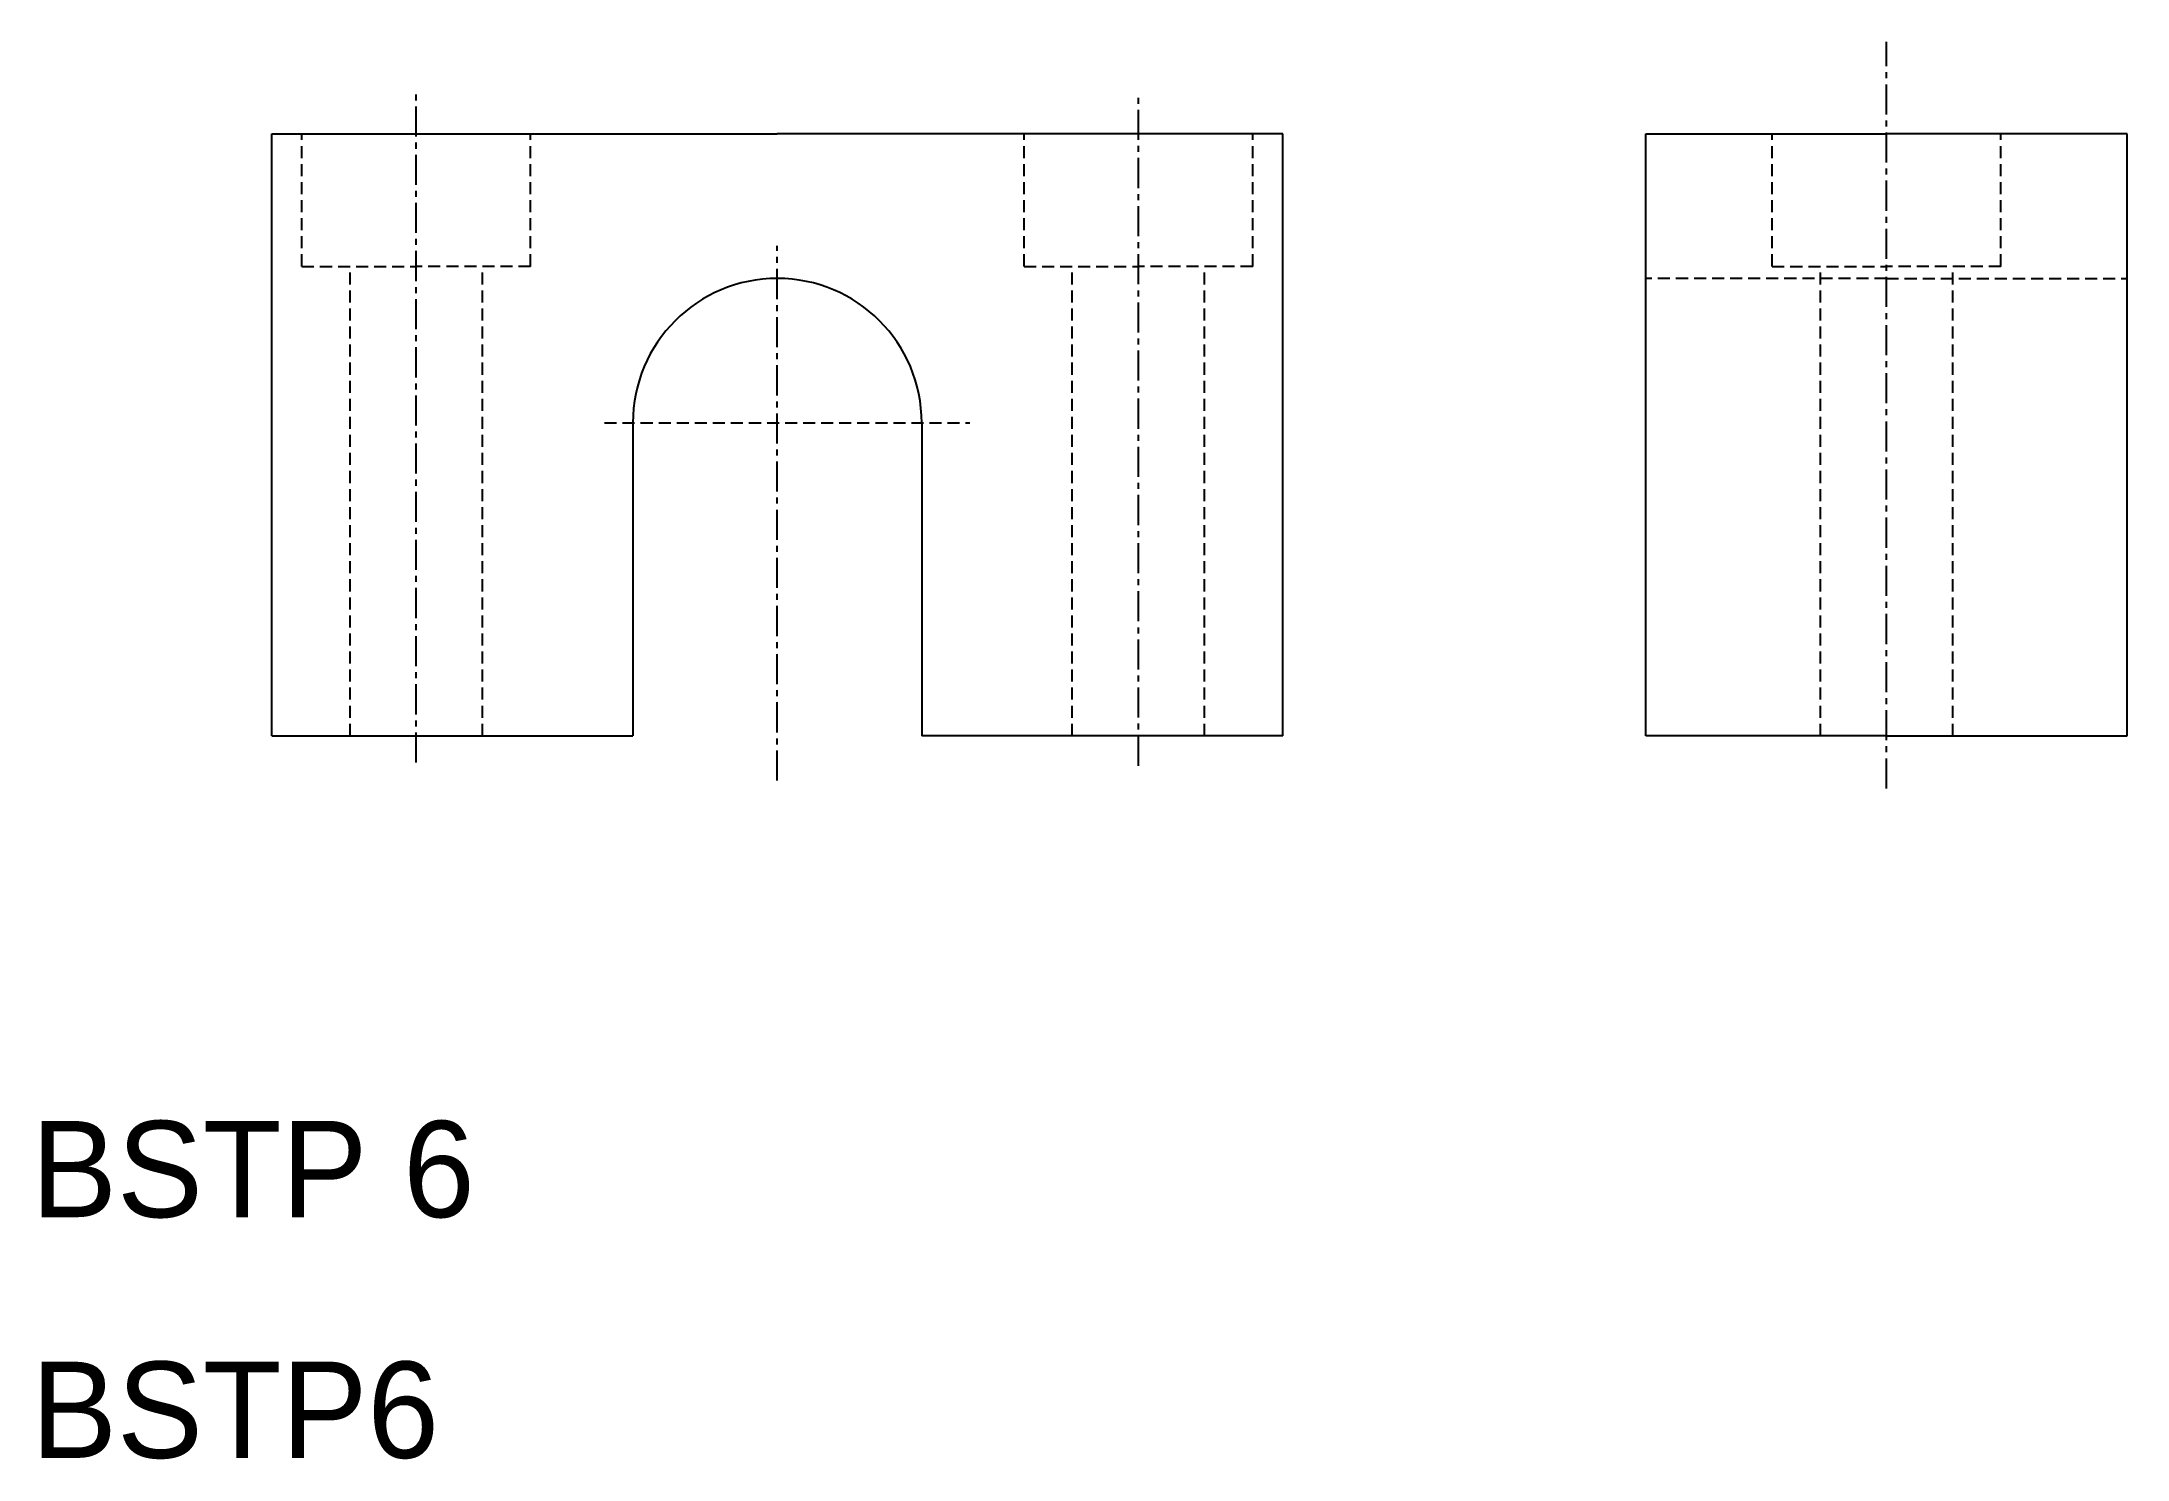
# Model space of a CAD drawing. Extents: x 10.4 to 97.1, y 9.9 to 68.8.
import ezdxf

# ---------------------------------------------------------------- set-up
doc = ezdxf.new("R2010")
doc.units = 0
doc.linetypes.add('CENTER', pattern=[2, 1.25, -0.25, 0.25, -0.25])
doc.linetypes.add('DASHED', pattern=[0.75, 0.5, -0.25])
doc.layers.get('0').update_dxf_attribs({"linetype": 'CONTINUOUS'})
doc.layers.add('CENTER', color=1, linetype='CENTER')

msp = doc.modelspace()

# ---------------------------------------------------------------- linework, layer by layer
at = {"color": 7, "linetype": 'CONTINUOUS'}
for p, q in [((20, 65), (41, 65)), ((62, 65), (41, 65)), ((77.087, 40), (77.087, 65)), ((77.087, 65), (87.087, 65)), ((97.087, 65), (87.087, 65)), ((97.087, 40), (97.087, 65)), ((35, 53), (35, 40)), ((47, 53), (47, 40)), ((20, 40), (35, 40)), ((62, 40), (47, 40)), ((87.087, 40), (77.087, 40)), ((87.087, 40), (97.087, 40))]:
    msp.add_line(p, q, dxfattribs=at)
at = {"color": 0}
for p, q in [((20, 40), (20, 65)), ((62, 40), (62, 65))]:
    msp.add_line(p, q, dxfattribs=at)
at = {"color": 3, "linetype": 'DASHED'}
for p, q in [((21.25, 59.5), (21.25, 65)), ((30.75, 59.5), (30.75, 65)), ((51.25, 59.5), (51.25, 65)), ((60.75, 59.5), (60.75, 65)), ((82.337, 59.5), (82.337, 65)), ((91.837, 59.5), (91.837, 65)), ((21.25, 59.5), (26, 59.5)), ((23.25, 40), (23.25, 59.5)), ((30.75, 59.5), (26, 59.5)), ((28.75, 40), (28.75, 59.5)), ((51.25, 59.5), (56, 59.5)), ((53.25, 40), (53.25, 59.5)), ((60.75, 59.5), (56, 59.5)), ((58.75, 40), (58.75, 59.5)), ((87.087, 59), (77.087, 59)), ((82.337, 59.5), (87.087, 59.5)), ((84.337, 40), (84.337, 59.5)), ((91.837, 59.5), (87.087, 59.5)), ((87.087, 59), (97.087, 59)), ((89.837, 40), (89.837, 59.5))]:
    msp.add_line(p, q, dxfattribs=at)
at = {"color": 7, "linetype": 'CONTINUOUS'}
msp.add_arc((41, 53), 6, 0, 180, dxfattribs=at)
at = {"layer": 'CENTER', "color": 1, "linetype": 'CENTER'}
for p, q in [((87.087, 37.812), (87.087, 68.832)), ((26, 38.889), (26, 66.807)), ((56, 38.754), (56, 66.538)), ((41, 38.142), (41, 60.35))]:
    msp.add_line(p, q, dxfattribs=at)
at = {"layer": 'CENTER', "color": 1, "linetype": 'DASHED'}
msp.add_line((33.823, 53), (48.997, 53), dxfattribs=at)

# ---------------------------------------------------------------- texts
at = {"color": 7, "linetype": 'CONTINUOUS'}
for s, p in [('BSTP 6', (10, 20)), ('BSTP6', (10, 10))]:
    msp.add_text(s, height=4, dxfattribs=at).set_placement(p)

doc.saveas('drawing.dxf')
